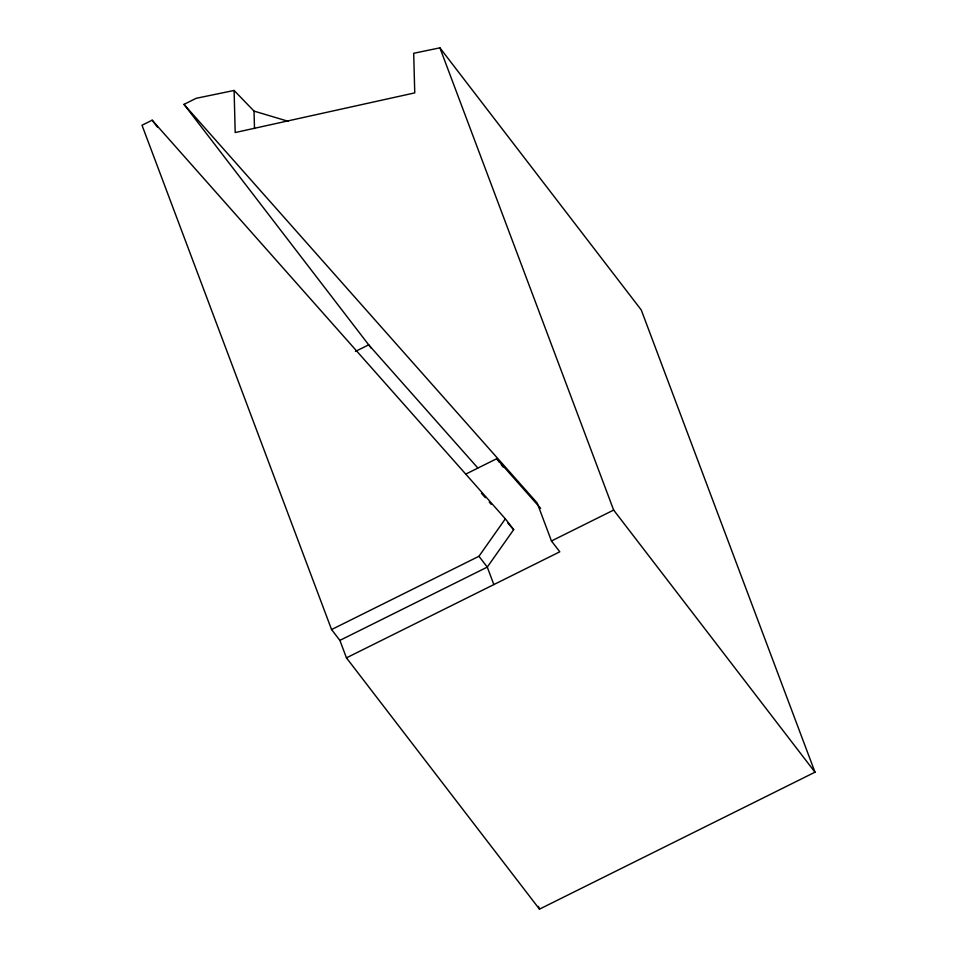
<?xml version="1.0" encoding="UTF-8"?>
<svg xmlns="http://www.w3.org/2000/svg" width="957" height="957" viewBox="0 0 957 957"><rect width="100%" height="100%" fill="white"/><g stroke="black" fill="none" stroke-linecap="round" stroke-linejoin="round"><path stroke-width="1.44" d="M331.565 629.55L478.955 556.28L505.344 518.814L152.151 120.199L142.007 125.235L331.565 629.55L339.879 640.377L346.446 657.854L539.473 909.15L814.993 772.191L641.262 309.972L439.909 47.85L413.687 53.281L414.752 92.889L235.195 132.544L234.106 90.46L196.173 98.308L183.995 104.361L371.328 348.252M505.344 518.814L513.67 529.652L487.28 567.106L339.879 640.377M355.43 351.422L368.696 344.831L477.758 467.913M466.179 473.894L496.683 458.726L540.621 508.311M183.995 104.361L537.188 502.987L551.459 540.98L613.652 510.069L814.993 772.191M346.446 657.854L559.785 551.806L551.459 540.98M234.106 90.46L254.036 111.108L288.201 121.3M481.443 493.286L485.355 497.688M489.254 502.102L491.216 504.303M507.808 523.036L513.67 529.652M496.683 458.726L499.422 462.279M501.241 464.647L503.059 467.016M152.151 120.199L157.618 127.305M478.955 556.28L487.28 567.106L493.848 584.583M439.909 47.85L613.652 510.069M538.432 906.351L539.473 909.15M254.036 111.108L254.502 128.501"/></g></svg>
